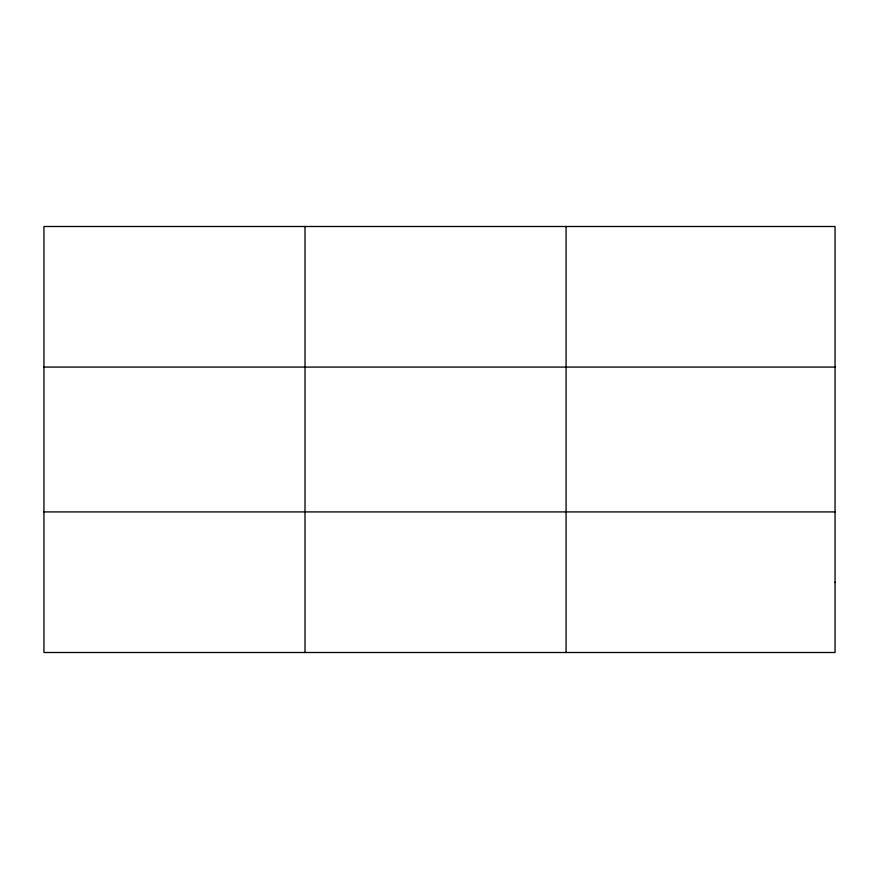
<?xml version="1.0" encoding="UTF-8"?>
<svg xmlns="http://www.w3.org/2000/svg" width="879" height="879" viewBox="0 0 879 879"><rect width="100%" height="100%" fill="white"/><g stroke="black" fill="none" stroke-linecap="round" stroke-linejoin="round"><path stroke-width="1.32" d="M305.013 652.504L305.013 226.496M566.076 652.504L566.076 226.496M43.95 367.081L835.05 367.081M43.95 511.919L835.05 511.919M835.05 582.206L835.05 652.504L43.95 652.504L43.95 226.496L835.05 226.496L835.05 582.206"/></g></svg>
